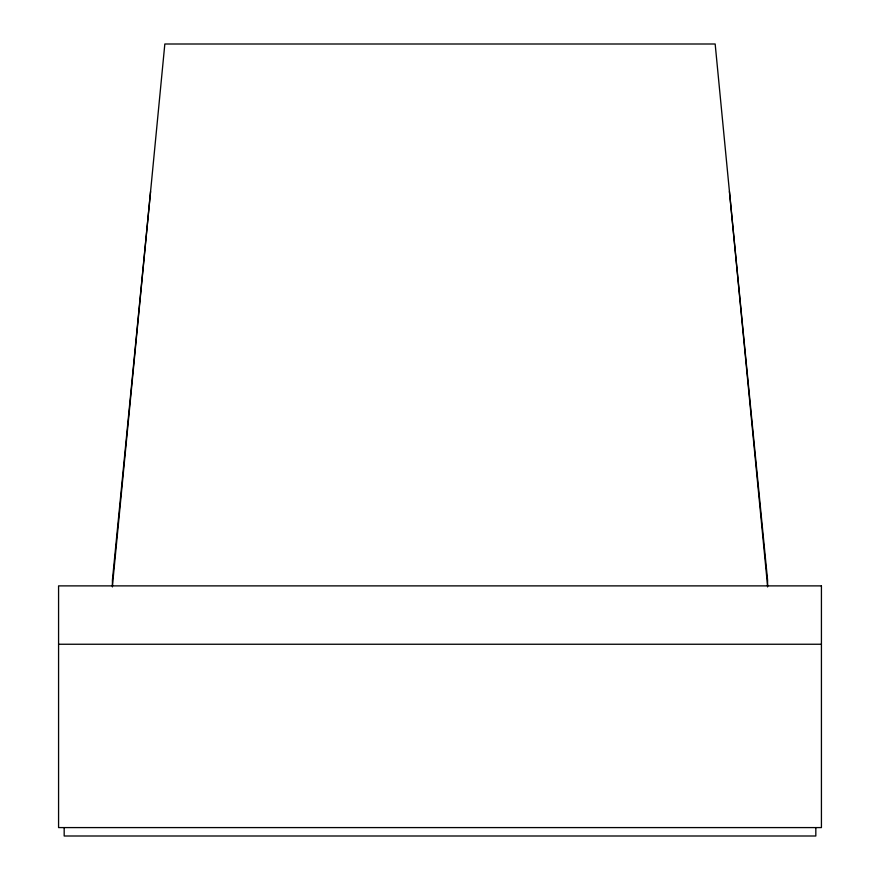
<?xml version="1.0" encoding="UTF-8"?>
<svg xmlns="http://www.w3.org/2000/svg" width="880" height="880" viewBox="0 0 880 880"><rect width="100%" height="100%" fill="white"/><g stroke="black" fill="none" stroke-linecap="round" stroke-linejoin="round"><path stroke-width="1.32" d="M150.568 191.499L112.42 580.096L112.42 586.927M112.42 585.882L164.835 44L715.165 44L767.58 585.882M58.575 644.248L821.425 644.248M729.432 191.499L767.58 580.096L767.58 586.927M815.826 827.585L815.826 836L64.174 836L64.174 827.585M821.425 585.882L58.575 585.882L58.575 827.585L821.425 827.585L821.425 585.882"/></g></svg>
